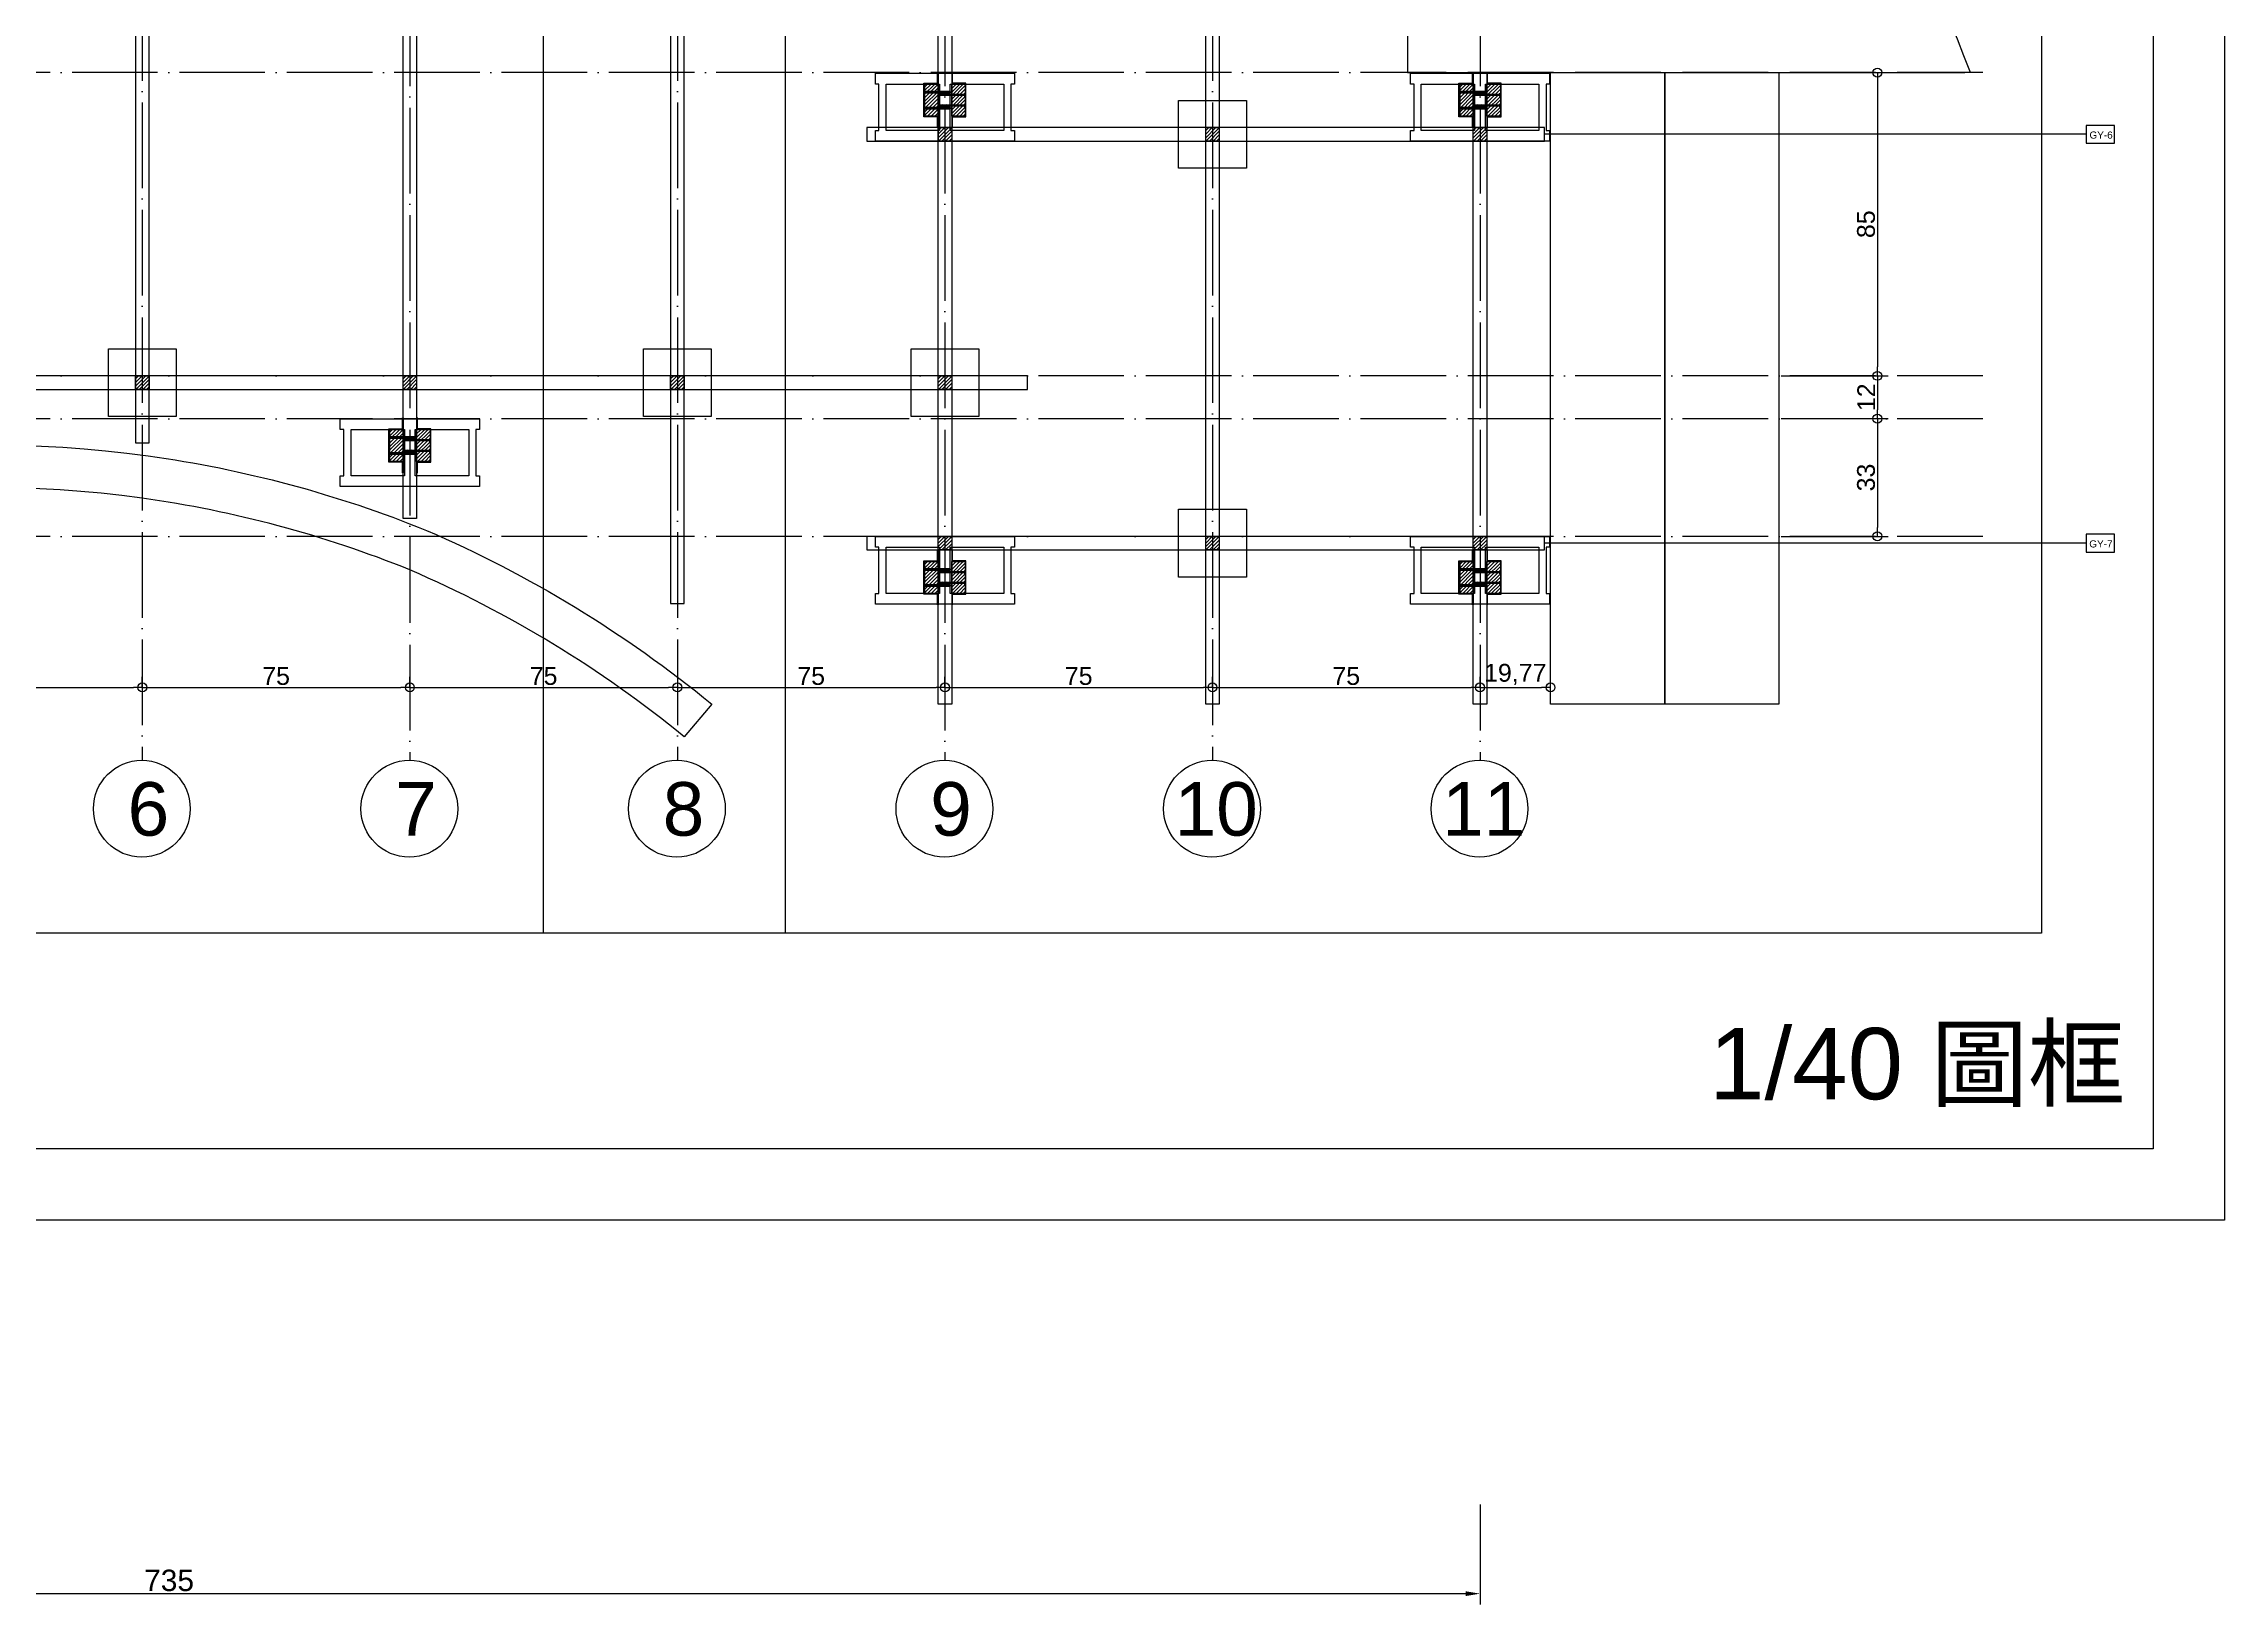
# Model space of a CAD drawing. Header units: millimetres. Extents: x -2666 to 6286, y -11880 to 4849.
# Drawn here: x 2284 to 2895, y 670 to 1107 of the extents above; entities that cross this region are included whole.
import ezdxf

# ---------------------------------------------------------------- set-up
doc = ezdxf.new("R2010")
doc.units = ezdxf.units.MM
doc.linetypes.add('ACAD_ISO04W100', pattern=[30, 24, -3, 0, -3])
for name, color, linetype in [('7.5mm', 1, 'Continuous'), ('dim', 244, 'Continuous'), ('座標', 3, 'Continuous'), ('座標線', 65, 'ACAD_ISO04W100'), ('木料', 2, 'Continuous'), ('榫接', 5, 'Continuous'), ('水泥椅', 5, 'Continuous'), ('磚', 4, 'Continuous'), ('空心磚', 1, 'Continuous'), ('編號標示', 30, 'Continuous'), ('鐵件', 6, 'Continuous'), ('預框', 7, 'Continuous')]:
    doc.layers.add(name, color=color, linetype=linetype)
doc.layers.add('default', color=11, linetype='Continuous', plot=False)
doc.styles.get("Standard").update_dxf_attribs({"font": 'arial.ttf'})
doc.dimstyles.new('ISO-25', dxfattribs={"dimtxt": 5, "dimasz": 2.5, "dimexe": 3, "dimexo": 0.625, "dimtad": 1, "dimtxsty": 'Standard', "dimblk": 'ORIGIN', "dimcen": 2.5, "dimadec": 0, "dimazin": 0, "dimtfac": 1, "dimtmove": 1, "dimatfit": 1, "dimldrblk": 'ORIGIN', "dimfxl": 0, "dimarcsym": 0})
doc.dimstyles.new('複本 短柱', dxfattribs={"dimtxt": 6, "dimasz": 4, "dimexe": 3, "dimexo": 0.625, "dimtad": 1, "dimtxsty": 'Standard', "dimcen": 2.5, "dimadec": 0, "dimazin": 0, "dimtfac": 1, "dimtmove": 1, "dimatfit": 1, "dimldrblk": 'ORIGIN', "dimfxl": 0, "dimarcsym": 0})
pattern_1 = [(45, (0, -0.2), (-0.5, 0.5), [])]
pattern_2 = [(45, (0, 7), (-0.5, 0.5), [])]
pattern_3 = [(45, (0, 3.8), (-0.5, 0.5), [])]

# ---------------------------------------------------------------- blocks, each defined once
blk = doc.blocks.new('7.5')
at = {"layer": '7.5mm'}
for points in [[(0, 0.1), (0.9, 0.1), (0.9, 0), (0, 0), (0, 0.1)], [(0.65, 0), (0.65, -7), (0.45, -7.4), (0.25, -7), (0.25, 0)], [(0.45, 0), (0.45, -7.4)], [(0.65, -1.89), (0.25, -2.41)], [(0.65, -3.28), (0.25, -3.8)], [(0.65, -4.84), (0.25, -5.36)], [(0.65, -5.95), (0.25, -6.47)], [(0.25, -7), (0.65, -7)]]:
    blk.add_lwpolyline(points, dxfattribs=at)
at = {"layer": '7.5mm', "insert": (0.6, -0.3), "char_height": 0.3, "attachment_point": 1, "rotation": 270}
blk.add_mtext_dynamic_manual_height_columns('75mm', width=3.4054, gutter_width=12.5, heights=[0], dxfattribs=at)
blk = doc.blocks.new('_Origin')
at = {"color": 0, "linetype": 'ByBlock', "lineweight": -2}
blk.add_line((0, 0), (-1, 0), dxfattribs=at)
blk.add_circle((0, 0), 0.5, dxfattribs=at)
blk = doc.blocks.new('*D40')
at = {"layer": 'Defpoints', "color": 0}
for p in [(2236.73, 926.56), (2311.73, 926.56), (2311.73, 926.56)]:
    blk.add_point(p, dxfattribs=at)
at = {"layer": 'dim', "color": 0, "lineweight": -2}
for p, q in [((2236.73, 926.56), (2236.73, 929.56)), ((2311.73, 926.56), (2311.73, 929.56)), ((2239.23, 926.56), (2309.23, 926.56))]:
    blk.add_line(p, q, dxfattribs=at)
at = {"layer": 'dim', "color": 0, "lineweight": -2, "xscale": 2.5, "yscale": 2.5, "zscale": 2.5, "rotation": 180}
blk.add_blockref('_Origin', (2236.73, 926.56), dxfattribs=at)
at = {"layer": 'dim', "color": 0, "lineweight": -2, "xscale": 2.5, "yscale": 2.5, "zscale": 2.5}
blk.add_blockref('_Origin', (2311.73, 926.56), dxfattribs=at)
at = {"layer": 'dim', "color": 0, "insert": (2274.23, 929.73), "char_height": 5, "attachment_point": 5}
blk.add_mtext('75', dxfattribs=at)
blk = doc.blocks.new('*D41')
at = {"layer": 'Defpoints', "color": 0}
for p in [(2311.73, 926.56), (2386.73, 926.56), (2386.73, 926.56)]:
    blk.add_point(p, dxfattribs=at)
at = {"layer": 'dim', "color": 0, "lineweight": -2}
for p, q in [((2311.73, 926.56), (2311.73, 929.56)), ((2386.73, 926.56), (2386.73, 929.56)), ((2314.23, 926.56), (2384.23, 926.56))]:
    blk.add_line(p, q, dxfattribs=at)
at = {"layer": 'dim', "color": 0, "lineweight": -2, "xscale": 2.5, "yscale": 2.5, "zscale": 2.5, "rotation": 180}
blk.add_blockref('_Origin', (2311.73, 926.56), dxfattribs=at)
at = {"layer": 'dim', "color": 0, "lineweight": -2, "xscale": 2.5, "yscale": 2.5, "zscale": 2.5}
blk.add_blockref('_Origin', (2386.73, 926.56), dxfattribs=at)
at = {"layer": 'dim', "color": 0, "insert": (2349.23, 929.73), "char_height": 5, "attachment_point": 5}
blk.add_mtext('75', dxfattribs=at)
blk = doc.blocks.new('*D42')
at = {"layer": 'Defpoints', "color": 0}
for p in [(2386.73, 926.56), (2461.73, 926.56), (2461.73, 926.56)]:
    blk.add_point(p, dxfattribs=at)
at = {"layer": 'dim', "color": 0, "lineweight": -2}
for p, q in [((2386.73, 926.56), (2386.73, 923.56)), ((2389.23, 926.56), (2459.23, 926.56)), ((2461.73, 926.56), (2461.73, 923.56))]:
    blk.add_line(p, q, dxfattribs=at)
at = {"layer": 'dim', "color": 0, "lineweight": -2, "xscale": 2.5, "yscale": 2.5, "zscale": 2.5, "rotation": 180}
blk.add_blockref('_Origin', (2386.73, 926.56), dxfattribs=at)
at = {"layer": 'dim', "color": 0, "lineweight": -2, "xscale": 2.5, "yscale": 2.5, "zscale": 2.5}
blk.add_blockref('_Origin', (2461.73, 926.56), dxfattribs=at)
at = {"layer": 'dim', "color": 0, "insert": (2424.23, 929.73), "char_height": 5, "attachment_point": 5}
blk.add_mtext('75', dxfattribs=at)
blk = doc.blocks.new('*D43')
at = {"layer": 'Defpoints', "color": 0}
for p in [(2461.73, 926.56), (2536.73, 926.56), (2536.73, 926.56)]:
    blk.add_point(p, dxfattribs=at)
at = {"layer": 'dim', "color": 0, "lineweight": -2}
for p, q in [((2536.73, 926.56), (2536.73, 929.56)), ((2461.73, 926.56), (2461.73, 923.56)), ((2464.23, 926.56), (2534.23, 926.56))]:
    blk.add_line(p, q, dxfattribs=at)
at = {"layer": 'dim', "color": 0, "lineweight": -2, "xscale": 2.5, "yscale": 2.5, "zscale": 2.5, "rotation": 180}
blk.add_blockref('_Origin', (2461.73, 926.56), dxfattribs=at)
at = {"layer": 'dim', "color": 0, "lineweight": -2, "xscale": 2.5, "yscale": 2.5, "zscale": 2.5}
blk.add_blockref('_Origin', (2536.73, 926.56), dxfattribs=at)
at = {"layer": 'dim', "color": 0, "insert": (2499.23, 929.73), "char_height": 5, "attachment_point": 5}
blk.add_mtext('75', dxfattribs=at)
blk = doc.blocks.new('*D44')
at = {"layer": 'Defpoints', "color": 0}
for p in [(2536.73, 926.56), (2611.73, 926.56), (2611.73, 926.56)]:
    blk.add_point(p, dxfattribs=at)
at = {"layer": 'dim', "color": 0, "lineweight": -2}
for p, q in [((2536.73, 926.56), (2536.73, 929.56)), ((2611.73, 926.56), (2611.73, 929.56)), ((2539.23, 926.56), (2609.23, 926.56))]:
    blk.add_line(p, q, dxfattribs=at)
at = {"layer": 'dim', "color": 0, "lineweight": -2, "xscale": 2.5, "yscale": 2.5, "zscale": 2.5, "rotation": 180}
blk.add_blockref('_Origin', (2536.73, 926.56), dxfattribs=at)
at = {"layer": 'dim', "color": 0, "lineweight": -2, "xscale": 2.5, "yscale": 2.5, "zscale": 2.5}
blk.add_blockref('_Origin', (2611.73, 926.56), dxfattribs=at)
at = {"layer": 'dim', "color": 0, "insert": (2574.23, 929.73), "char_height": 5, "attachment_point": 5}
blk.add_mtext('75', dxfattribs=at)
blk = doc.blocks.new('*D45')
at = {"layer": 'Defpoints', "color": 0}
for p in [(2611.73, 926.56), (2686.73, 926.56), (2686.73, 926.56)]:
    blk.add_point(p, dxfattribs=at)
at = {"layer": 'dim', "color": 0, "lineweight": -2}
for p, q in [((2611.73, 926.56), (2611.73, 929.56)), ((2686.73, 926.56), (2686.73, 929.56)), ((2614.23, 926.56), (2684.23, 926.56))]:
    blk.add_line(p, q, dxfattribs=at)
at = {"layer": 'dim', "color": 0, "lineweight": -2, "xscale": 2.5, "yscale": 2.5, "zscale": 2.5, "rotation": 180}
blk.add_blockref('_Origin', (2611.73, 926.56), dxfattribs=at)
at = {"layer": 'dim', "color": 0, "lineweight": -2, "xscale": 2.5, "yscale": 2.5, "zscale": 2.5}
blk.add_blockref('_Origin', (2686.73, 926.56), dxfattribs=at)
at = {"layer": 'dim', "color": 0, "insert": (2649.23, 929.73), "char_height": 5, "attachment_point": 5}
blk.add_mtext('75', dxfattribs=at)
blk = doc.blocks.new('*D186')
at = {"layer": 'Defpoints', "color": 0}
for p in [(2686.73, 926.56), (2706.5, 926.56), (2706.5, 926.56)]:
    blk.add_point(p, dxfattribs=at)
at = {"layer": 'dim', "color": 0, "lineweight": -2}
for p, q in [((2686.73, 926.56), (2686.73, 929.56)), ((2706.5, 926.56), (2706.5, 929.56)), ((2689.23, 926.56), (2704, 926.56))]:
    blk.add_line(p, q, dxfattribs=at)
at = {"layer": 'dim', "color": 0, "lineweight": -2, "xscale": 2.5, "yscale": 2.5, "zscale": 2.5, "rotation": 180}
blk.add_blockref('_Origin', (2686.73, 926.56), dxfattribs=at)
at = {"layer": 'dim', "color": 0, "lineweight": -2, "xscale": 2.5, "yscale": 2.5, "zscale": 2.5}
blk.add_blockref('_Origin', (2706.5, 926.56), dxfattribs=at)
at = {"layer": 'dim', "color": 0, "insert": (2696.61, 930.19), "char_height": 5, "attachment_point": 5}
blk.add_mtext('19,77', dxfattribs=at)
blk = doc.blocks.new('*D187')
at = {"layer": 'Defpoints', "color": 0}
for p in [(2770.5, 1098.89), (2770.5, 1013.89), (2798.14, 1013.89)]:
    blk.add_point(p, dxfattribs=at)
at = {"layer": 'dim', "color": 0, "lineweight": -2}
for p, q in [((2771.13, 1098.89), (2801.14, 1098.89)), ((2798.14, 1096.39), (2798.14, 1016.39)), ((2771.13, 1013.89), (2801.14, 1013.89))]:
    blk.add_line(p, q, dxfattribs=at)
at = {"layer": 'dim', "color": 0, "lineweight": -2, "xscale": 2.5, "yscale": 2.5, "zscale": 2.5}
for p, rotation in [((2798.14, 1098.89), 90), ((2798.14, 1013.89), 270)]:
    blk.add_blockref('_Origin', p, dxfattribs=dict(at, rotation=rotation))
at = {"layer": 'dim', "color": 0, "insert": (2794.96, 1056.39), "char_height": 5, "attachment_point": 5, "rotation": 90}
blk.add_mtext('85', dxfattribs=at)
blk = doc.blocks.new('*D188')
at = {"layer": 'Defpoints', "color": 0}
for p in [(2770.5, 1001.89), (2770.5, 968.89), (2798.14, 968.89)]:
    blk.add_point(p, dxfattribs=at)
at = {"layer": 'dim', "color": 0, "lineweight": -2}
for p, q in [((2771.13, 1001.89), (2801.14, 1001.89)), ((2798.14, 999.39), (2798.14, 971.39)), ((2771.13, 968.89), (2801.14, 968.89))]:
    blk.add_line(p, q, dxfattribs=at)
at = {"layer": 'dim', "color": 0, "lineweight": -2, "xscale": 2.5, "yscale": 2.5, "zscale": 2.5}
for p, rotation in [((2798.14, 1001.89), 90), ((2798.14, 968.89), 270)]:
    blk.add_blockref('_Origin', p, dxfattribs=dict(at, rotation=rotation))
at = {"layer": 'dim', "color": 0, "insert": (2794.96, 985.39), "char_height": 5, "attachment_point": 5, "rotation": 90}
blk.add_mtext('33', dxfattribs=at)
blk = doc.blocks.new('*D189')
at = {"layer": 'Defpoints', "color": 0}
for p in [(2770.5, 1013.89), (2770.5, 1001.89), (2798.14, 1001.89)]:
    blk.add_point(p, dxfattribs=at)
at = {"layer": 'dim', "color": 0, "lineweight": -2}
for p, q in [((2771.13, 1013.89), (2801.14, 1013.89)), ((2798.14, 1011.39), (2798.14, 1004.39)), ((2771.13, 1001.89), (2801.14, 1001.89))]:
    blk.add_line(p, q, dxfattribs=at)
at = {"layer": 'dim', "color": 0, "lineweight": -2, "xscale": 2.5, "yscale": 2.5, "zscale": 2.5}
for p, rotation in [((2798.14, 1013.89), 90), ((2798.14, 1001.89), 270)]:
    blk.add_blockref('_Origin', p, dxfattribs=dict(at, rotation=rotation))
at = {"layer": 'dim', "color": 0, "insert": (2795, 1007.89), "char_height": 5, "attachment_point": 5, "rotation": 90}
blk.add_mtext('12', dxfattribs=at)
blk = doc.blocks.new('*D969')
at = {"color": 0, "lineweight": -2}
for p, q in [((1951.73, 697.54), (1951.73, 669.54)), ((2686.73, 697.54), (2686.73, 669.54)), ((2682.73, 672.54), (1955.73, 672.54))]:
    blk.add_line(p, q, dxfattribs=at)
at = {"color": 0}
for points in [[(1955.73, 673.21), (1955.73, 671.88), (1951.73, 672.54)], [(2682.73, 673.21), (2682.73, 671.88), (2686.73, 672.54)]]:
    blk.add_solid(points, dxfattribs=at)
at = {"layer": 'Defpoints', "color": 0}
for p in [(1951.73, 1234.07), (2686.73, 921.89), (1951.73, 672.54)]:
    blk.add_point(p, dxfattribs=at)
at = {"color": 0, "insert": (2319.23, 676.23), "char_height": 6, "attachment_point": 5}
blk.add_mtext('735', dxfattribs=at)

msp = doc.modelspace()

# ---------------------------------------------------------------- hatches: boundary and pattern name
at = {"layer": '木料'}
h = msp.add_hatch(dxfattribs=at)
h.set_pattern_fill('JIS_WOOD', color=256, style=0)
h.set_pattern_definition(pattern_3)
h.paths.add_polyline_path([(2534.828, 1095.685), (2531.028, 1095.685), (2531.028, 1086.685), (2534.828, 1086.685)])
h = msp.add_hatch(dxfattribs=at)
h.set_pattern_fill('JIS_WOOD', color=256, style=0)
h.set_pattern_definition(pattern_3)
h.paths.add_polyline_path([(2542.428, 1095.685), (2538.628, 1095.685), (2538.628, 1086.685), (2542.428, 1086.685)])
h = msp.add_hatch(dxfattribs=at)
h.set_pattern_fill('JIS_WOOD', color=256, style=0)
h.set_pattern_definition(pattern_1)
h.paths.add_polyline_path([(2684.828, 1095.685), (2681.028, 1095.685), (2681.028, 1086.685), (2684.828, 1086.685)])
h = msp.add_hatch(dxfattribs=at)
h.set_pattern_fill('JIS_WOOD', color=256, style=0)
h.set_pattern_definition(pattern_1)
h.paths.add_polyline_path([(2692.428, 1095.685), (2688.628, 1095.685), (2688.628, 1086.685), (2692.428, 1086.685)])
h = msp.add_hatch(dxfattribs=at)
h.set_pattern_fill('JIS_WOOD', color=256, style=0)
h.set_pattern_definition(pattern_2)
h.paths.add_polyline_path([(2384.828, 998.885), (2381.028, 998.885), (2381.028, 989.885), (2384.828, 989.885)])
h = msp.add_hatch(dxfattribs=at)
h.set_pattern_fill('JIS_WOOD', color=256, style=0)
h.set_pattern_definition(pattern_2)
h.paths.add_polyline_path([(2392.428, 998.885), (2388.628, 998.885), (2388.628, 989.885), (2392.428, 989.885)])
h = msp.add_hatch(dxfattribs=at)
h.set_pattern_fill('JIS_WOOD', color=256, style=0)
h.paths.add_polyline_path([(2534.828, 961.885), (2531.028, 961.885), (2531.028, 952.885), (2534.828, 952.885)])
h = msp.add_hatch(dxfattribs=at)
h.set_pattern_fill('JIS_WOOD', color=256, style=0)
h.paths.add_polyline_path([(2542.428, 961.885), (2538.628, 961.885), (2538.628, 952.885), (2542.428, 952.885)])
h = msp.add_hatch(dxfattribs=at)
h.set_pattern_fill('JIS_WOOD', color=256, style=0)
h.paths.add_polyline_path([(2684.828, 961.885), (2681.028, 961.885), (2681.028, 952.885), (2684.828, 952.885)])
h = msp.add_hatch(dxfattribs=at)
h.set_pattern_fill('JIS_WOOD', color=256, style=0)
h.paths.add_polyline_path([(2692.428, 961.885), (2688.628, 961.885), (2688.628, 952.885), (2692.428, 952.885)])
at = {"layer": '榫接'}
h = msp.add_hatch(dxfattribs=at)
h.set_pattern_fill('JIS_WOOD', color=256, style=0)
h.set_pattern_definition([(45, (450, -236.2), (-0.5, 0.5), [])])
h.paths.add_polyline_path([(2534.828, 1079.685), (2538.628, 1079.685), (2538.628, 1083.485), (2534.828, 1083.485)])
h = msp.add_hatch(dxfattribs=at)
h.set_pattern_fill('JIS_WOOD', color=256, style=0)
h.set_pattern_definition([(45, (525, -236.2), (-0.5, 0.5), [])])
h.paths.add_polyline_path([(2609.828, 1079.685), (2613.628, 1079.685), (2613.628, 1083.485), (2609.828, 1083.485)])
h = msp.add_hatch(dxfattribs=at)
h.set_pattern_fill('JIS_WOOD', color=256, style=0)
h.set_pattern_definition([(45, (600, -236.2), (-0.5, 0.5), [])])
h.paths.add_polyline_path([(2684.828, 1079.685), (2688.628, 1079.685), (2688.628, 1083.485), (2684.828, 1083.485)])
h = msp.add_hatch(dxfattribs=at)
h.set_pattern_fill('JIS_WOOD', color=256, style=0)
h.set_pattern_definition([(45, (225, -305.8), (-0.5, 0.5), [])])
h.paths.add_polyline_path([(2309.828, 1010.085), (2313.628, 1010.085), (2313.628, 1013.885), (2309.828, 1013.885)])
h = msp.add_hatch(dxfattribs=at)
h.set_pattern_fill('JIS_WOOD', color=256, style=0)
h.set_pattern_definition([(45, (300, -305.8), (-0.5, 0.5), [])])
h.paths.add_polyline_path([(2384.828, 1010.085), (2388.628, 1010.085), (2388.628, 1013.885), (2384.828, 1013.885)])
h = msp.add_hatch(dxfattribs=at)
h.set_pattern_fill('JIS_WOOD', color=256, style=0)
h.set_pattern_definition([(45, (375, -305.8), (-0.5, 0.5), [])])
h.paths.add_polyline_path([(2459.828, 1010.085), (2463.628, 1010.085), (2463.628, 1013.885), (2459.828, 1013.885)])
h = msp.add_hatch(dxfattribs=at)
h.set_pattern_fill('JIS_WOOD', color=256, style=0)
h.set_pattern_definition([(45, (450, -305.8), (-0.5, 0.5), [])])
h.paths.add_polyline_path([(2534.828, 1010.085), (2538.628, 1010.085), (2538.628, 1013.885), (2534.828, 1013.885)])
h = msp.add_hatch(dxfattribs=at)
h.set_pattern_fill('JIS_WOOD', color=256, style=0)
h.set_pattern_definition([(45, (450, -350.8), (-0.5, 0.5), [])])
h.paths.add_polyline_path([(2534.828, 965.085), (2538.628, 965.085), (2538.628, 968.885), (2534.828, 968.885)])
h = msp.add_hatch(dxfattribs=at)
h.set_pattern_fill('JIS_WOOD', color=256, style=0)
h.set_pattern_definition([(45, (525, -350.8), (-0.5, 0.5), [])])
h.paths.add_polyline_path([(2609.828, 965.085), (2613.628, 965.085), (2613.628, 968.885), (2609.828, 968.885)])
h = msp.add_hatch(dxfattribs=at)
h.set_pattern_fill('JIS_WOOD', color=256, style=0)
h.set_pattern_definition([(45, (600, -350.8), (-0.5, 0.5), [])])
h.paths.add_polyline_path([(2684.828, 965.085), (2688.628, 965.085), (2688.628, 968.885), (2684.828, 968.885)])

# ---------------------------------------------------------------- linework, layer by layer
for p, q in [((2534.828, 1083.285), (2534.828, 1079.485)), ((2309.828, 1010.085), (2313.628, 1010.085)), ((2514.828, 968.885), (2514.828, 965.085)), ((2688.628, 968.885), (2688.628, 965.085)), ((2688.628, 921.885), (2684.828, 921.885))]:
    msp.add_line(p, q)
at = {"layer": 'default'}
for points in [[(2895.403, 1617.239), (2895.403, 777.239), (1707.403, 777.239), (1707.403, 1617.239)], [(2875.403, 1597.239), (2875.403, 797.239), (1727.403, 797.239), (1727.403, 1597.239)], [(2071.955, 1451.687), (2491.955, 1451.687), (2491.955, 857.687), (2071.955, 857.687)], [(2424.173, 1451.687), (2844.173, 1451.687), (2844.173, 857.687), (2424.173, 857.687)]]:
    msp.add_lwpolyline(points, close=True, dxfattribs=at)
at = {"layer": '座標'}
for centre in [(2311.588, 892.554), (2386.588, 892.554), (2461.588, 892.554), (2536.588, 892.554), (2611.588, 892.554), (2686.588, 892.554)]:
    msp.add_circle(centre, 13.568, dxfattribs=at)
at = {"layer": '座標線'}
for points in [[(2386.728, 1510.43), (2386.728, 906.122)], [(2536.728, 1510.43), (2536.728, 906.122)], [(2686.728, 1510.43), (2686.728, 906.122)], [(2311.728, 1451.687), (2311.728, 906.122)], [(2461.728, 1451.687), (2461.728, 906.122)], [(2611.728, 1451.687), (2611.728, 906.122)], [(2827.717, 1098.885), (1802.123, 1098.885)], [(2827.717, 1013.885), (1765.913, 1013.885)], [(2827.717, 1001.885), (1802.123, 1001.885)], [(2827.717, 968.885), (1802.123, 968.885)]]:
    msp.add_lwpolyline(points, dxfattribs=at)
at = {"layer": '木料'}
for points in [[(2309.828, 995.085), (2313.628, 995.085), (2313.628, 1375.085), (2309.828, 1375.085), (2309.828, 995.085)], [(2384.828, 1368.885), (2388.628, 1368.885), (2388.628, 973.885), (2384.828, 973.885), (2384.828, 1368.885)], [(2609.828, 1291.885), (2613.628, 1291.885), (2613.628, 921.885), (2609.828, 921.885), (2609.828, 1291.885)]]:
    msp.add_lwpolyline(points, dxfattribs=at)
for points in [[(2459.828, 1345.085), (2459.828, 950.085), (2463.628, 950.085), (2463.628, 1345.085)], [(2531.028, 1095.685), (2534.828, 1095.685), (2534.828, 1086.685), (2531.028, 1086.685)], [(2538.628, 1095.685), (2542.428, 1095.685), (2542.428, 1086.685), (2538.628, 1086.685)], [(2681.028, 1095.685), (2684.828, 1095.685), (2684.828, 1086.685), (2681.028, 1086.685)], [(2688.628, 1095.685), (2692.428, 1095.685), (2692.428, 1086.685), (2688.628, 1086.685)], [(2381.028, 998.885), (2384.828, 998.885), (2384.828, 989.885), (2381.028, 989.885)], [(2388.628, 998.885), (2392.428, 998.885), (2392.428, 989.885), (2388.628, 989.885)], [(2531.028, 961.885), (2534.828, 961.885), (2534.828, 952.885), (2531.028, 952.885)], [(2538.628, 961.885), (2542.428, 961.885), (2542.428, 952.885), (2538.628, 952.885)], [(2681.028, 961.885), (2684.828, 961.885), (2684.828, 952.885), (2681.028, 952.885)], [(2688.628, 961.885), (2692.428, 961.885), (2692.428, 952.885), (2688.628, 952.885)]]:
    msp.add_lwpolyline(points, close=True, dxfattribs=at)
at = {"layer": '榫接'}
for points in [[(2534.828, 1083.485), (2538.628, 1083.485), (2538.628, 1079.685), (2534.828, 1079.685)], [(2609.828, 1083.485), (2613.628, 1083.485), (2613.628, 1079.685), (2609.828, 1079.685)], [(2684.828, 1083.485), (2688.628, 1083.485), (2688.628, 1079.685), (2684.828, 1079.685)], [(2309.828, 1013.885), (2313.628, 1013.885), (2313.628, 1010.085), (2309.828, 1010.085)], [(2384.828, 1013.885), (2388.628, 1013.885), (2388.628, 1010.085), (2384.828, 1010.085)], [(2459.828, 1013.885), (2463.628, 1013.885), (2463.628, 1010.085), (2459.828, 1010.085)], [(2534.828, 1013.885), (2538.628, 1013.885), (2538.628, 1010.085), (2534.828, 1010.085)], [(2534.828, 968.885), (2538.628, 968.885), (2538.628, 965.085), (2534.828, 965.085)], [(2609.828, 968.885), (2613.628, 968.885), (2613.628, 965.085), (2609.828, 965.085)], [(2684.828, 968.885), (2688.628, 968.885), (2688.628, 965.085), (2684.828, 965.085)]]:
    msp.add_lwpolyline(points, close=True, dxfattribs=at)
at = {"layer": '水泥椅'}
for points in [[(2824.206, 1098.885, 0.0862713), (2742.944, 1236.342, 0.0487155), (2717.093, 1264.623, 0.0494724), (2643.997, 1325.303, 0.0382301), (2585.709, 1358.775, 0.0062067), (2552.847, 1373.211, 0.0055387), (2515.868, 1386.177, -0.0042107), (2473.439, 1397.453, 0.0139969), (2435.323, 1406.886, 0.0139229), (2393.558, 1414.683, 0.0296597), (2307.353, 1422.96, 0.0269846), (2232.766, 1419.976, 0.01736)], [(2236.728, 1376.154, -0.0268585), (2306.245, 1378.971, -0.0294659), (2386.728, 1371.216, -0.013893), (2425.999, 1363.885, -0.0139983), (2461.728, 1355.04, 0.0040589), (2503.314, 1343.974, -0.0051326), (2536.728, 1332.253, -0.0059242), (2567.135, 1318.885, -0.0380289), (2619.303, 1288.885, -0.0502902), (2686.728, 1232.749, -0.0529291), (2708.529, 1208.885, -0.0673389), (2770.087, 1113.885), (2666.368, 1113.885), (2666.368, 1098.885), (2822.675, 1098.885)], [(2463.634, 912.71, 0.0694766), (2386.728, 959.508, 0.0618398), (2311.728, 979.58, 0.1601171), (2133.561, 947.766), (2128.193, 958.503, -0.1597981), (2313.395, 991.464, -0.061932), (2391.362, 970.578, -0.0697125), (2471.369, 921.886), (2463.634, 912.71)]]:
    msp.add_lwpolyline(points, format="xyb", dxfattribs=at)
for points in [[(2738.502, 1098.885), (2738.502, 921.885), (2706.502, 921.885), (2706.502, 1098.885)], [(2770.502, 1098.885), (2770.502, 921.885), (2738.502, 921.885), (2738.502, 1098.885)]]:
    msp.add_lwpolyline(points, close=True, dxfattribs=at)
at = {"layer": '磚'}
for points in [[(2602.228, 1091.085), (2621.228, 1091.085), (2621.228, 1072.085), (2602.228, 1072.085)], [(2302.223, 1021.485), (2321.223, 1021.485), (2321.223, 1002.485), (2302.223, 1002.485)], [(2452.223, 1021.485), (2471.223, 1021.485), (2471.223, 1002.485), (2452.223, 1002.485)], [(2527.228, 1021.485), (2546.228, 1021.485), (2546.228, 1002.485), (2527.228, 1002.485)], [(2602.228, 976.485), (2621.228, 976.485), (2621.228, 957.485), (2602.228, 957.485)]]:
    msp.add_lwpolyline(points, close=True, dxfattribs=at)
at = {"layer": '空心磚'}
for points in [[(2517.228, 1098.685), (2556.228, 1098.685), (2556.228, 1095.685), (2555.228, 1095.685), (2555.228, 1082.685), (2556.228, 1082.685), (2556.228, 1079.685), (2517.228, 1079.685), (2517.228, 1082.685), (2518.228, 1082.685), (2518.228, 1095.685), (2517.228, 1095.685)], [(2520.228, 1095.685), (2535.228, 1095.685), (2535.228, 1082.685), (2520.228, 1082.685)], [(2538.228, 1095.685), (2553.228, 1095.685), (2553.228, 1082.685), (2538.228, 1082.685)], [(2667.228, 1098.685), (2706.228, 1098.685), (2706.228, 1095.685), (2705.228, 1095.685), (2705.228, 1082.685), (2706.228, 1082.685), (2706.228, 1079.685), (2667.228, 1079.685), (2667.228, 1082.685), (2668.228, 1082.685), (2668.228, 1095.685), (2667.228, 1095.685)], [(2670.228, 1095.685), (2685.228, 1095.685), (2685.228, 1082.685), (2670.228, 1082.685)], [(2688.228, 1095.685), (2703.228, 1095.685), (2703.228, 1082.685), (2688.228, 1082.685)], [(2367.228, 1001.885), (2406.228, 1001.885), (2406.228, 998.885), (2405.228, 998.885), (2405.228, 985.885), (2406.228, 985.885), (2406.228, 982.885), (2367.228, 982.885), (2367.228, 985.885), (2368.228, 985.885), (2368.228, 998.885), (2367.228, 998.885)], [(2370.228, 998.885), (2385.228, 998.885), (2385.228, 985.885), (2370.228, 985.885)], [(2388.228, 998.885), (2403.228, 998.885), (2403.228, 985.885), (2388.228, 985.885)], [(2517.228, 968.885), (2556.228, 968.885), (2556.228, 965.885), (2555.228, 965.885), (2555.228, 952.885), (2556.228, 952.885), (2556.228, 949.885), (2517.228, 949.885), (2517.228, 952.885), (2518.228, 952.885), (2518.228, 965.885), (2517.228, 965.885)], [(2667.228, 968.885), (2706.228, 968.885), (2706.228, 965.885), (2705.228, 965.885), (2705.228, 952.885), (2706.228, 952.885), (2706.228, 949.885), (2667.228, 949.885), (2667.228, 952.885), (2668.228, 952.885), (2668.228, 965.885), (2667.228, 965.885)], [(2520.228, 965.885), (2535.228, 965.885), (2535.228, 952.885), (2520.228, 952.885)], [(2538.228, 965.885), (2553.228, 965.885), (2553.228, 952.885), (2538.228, 952.885)], [(2670.228, 965.885), (2685.228, 965.885), (2685.228, 952.885), (2670.228, 952.885)], [(2688.228, 965.885), (2703.228, 965.885), (2703.228, 952.885), (2688.228, 952.885)]]:
    msp.add_lwpolyline(points, close=True, dxfattribs=at)
at = {"layer": '編號標示'}
for p, q in [((2856.625, 1081.585), (2704.828, 1081.585)), ((2856.625, 966.985), (2704.828, 966.985))]:
    msp.add_line(p, q, dxfattribs=at)
for points in [[(2864.625, 1079.085), (2864.625, 1084.085), (2856.625, 1084.085), (2856.625, 1079.085)], [(2864.625, 964.485), (2864.625, 969.485), (2856.625, 969.485), (2856.625, 964.485)]]:
    msp.add_lwpolyline(points, close=True, dxfattribs=at)
at = {"layer": '鐵件'}
for points in [[(2534.628, 1095.885), (2534.628, 1098.885), (2534.828, 1098.885), (2534.828, 1095.685), (2531.028, 1095.685), (2531.028, 1086.685), (2534.828, 1086.685), (2534.828, 1083.485), (2534.828, 1083.485), (2534.628, 1083.485), (2534.628, 1086.485), (2530.828, 1086.485), (2530.828, 1095.885)], [(2538.828, 1095.885), (2538.828, 1098.885), (2538.628, 1098.885), (2538.628, 1095.685), (2542.428, 1095.685), (2542.428, 1086.685), (2538.628, 1086.685), (2538.628, 1083.485), (2538.628, 1083.485), (2538.828, 1083.485), (2538.828, 1086.485), (2542.628, 1086.485), (2542.628, 1095.885)], [(2684.628, 1095.885), (2684.628, 1098.885), (2684.828, 1098.885), (2684.828, 1095.685), (2681.028, 1095.685), (2681.028, 1086.685), (2684.828, 1086.685), (2684.828, 1083.485), (2684.828, 1083.485), (2684.628, 1083.485), (2684.628, 1086.485), (2680.828, 1086.485), (2680.828, 1095.885)], [(2688.828, 1095.885), (2688.828, 1098.885), (2688.628, 1098.885), (2688.628, 1095.685), (2692.428, 1095.685), (2692.428, 1086.685), (2688.628, 1086.685), (2688.628, 1083.485), (2688.628, 1083.485), (2688.828, 1083.485), (2688.828, 1086.485), (2692.628, 1086.485), (2692.628, 1095.885)], [(2384.628, 999.085), (2384.628, 1002.085), (2384.828, 1002.085), (2384.828, 998.885), (2381.028, 998.885), (2381.028, 989.885), (2384.828, 989.885), (2384.828, 986.685), (2384.828, 986.685), (2384.628, 986.685), (2384.628, 989.685), (2380.828, 989.685), (2380.828, 999.085)], [(2388.828, 999.085), (2388.828, 1002.085), (2388.628, 1002.085), (2388.628, 998.885), (2392.428, 998.885), (2392.428, 989.885), (2388.628, 989.885), (2388.628, 986.685), (2388.628, 986.685), (2388.828, 986.685), (2388.828, 989.685), (2392.628, 989.685), (2392.628, 999.085)], [(2534.628, 962.085), (2534.628, 965.085), (2534.828, 965.085), (2534.828, 961.885), (2531.028, 961.885), (2531.028, 952.885), (2534.828, 952.885), (2534.828, 949.685), (2534.828, 949.685), (2534.628, 949.685), (2534.628, 952.685), (2530.828, 952.685), (2530.828, 962.085)], [(2538.828, 962.085), (2538.828, 965.085), (2538.628, 965.085), (2538.628, 961.885), (2542.428, 961.885), (2542.428, 952.885), (2538.628, 952.885), (2538.628, 949.685), (2538.628, 949.685), (2538.828, 949.685), (2538.828, 952.685), (2542.628, 952.685), (2542.628, 962.085)], [(2684.628, 962.085), (2684.628, 965.085), (2684.828, 965.085), (2684.828, 961.885), (2681.028, 961.885), (2681.028, 952.885), (2684.828, 952.885), (2684.828, 949.685), (2684.828, 949.685), (2684.628, 949.685), (2684.628, 952.685), (2680.828, 952.685), (2680.828, 962.085)], [(2688.828, 962.085), (2688.828, 965.085), (2688.628, 965.085), (2688.628, 961.885), (2692.428, 961.885), (2692.428, 952.885), (2688.628, 952.885), (2688.628, 949.685), (2688.628, 949.685), (2688.828, 949.685), (2688.828, 952.685), (2692.628, 952.685), (2692.628, 962.085)]]:
    msp.add_lwpolyline(points, close=True, dxfattribs=at)
at = {"layer": '預框'}
for points in [[(2534.828, 1324.885), (2538.628, 1324.885), (2538.628, 921.885), (2534.828, 921.885), (2534.828, 1324.885)], [(2688.628, 1098.885), (2688.628, 921.885), (2684.828, 921.885), (2684.828, 1098.885), (2688.628, 1098.885)], [(2074.828, 1010.085), (2559.828, 1010.085), (2559.828, 1013.885), (2074.828, 1013.885), (2074.828, 1010.085)]]:
    msp.add_lwpolyline(points, dxfattribs=at)
for points in [[(2704.828, 1083.485), (2514.828, 1083.485), (2514.828, 1079.685), (2704.828, 1079.685)], [(2704.828, 968.885), (2514.828, 968.885), (2514.828, 965.085), (2704.828, 965.085)]]:
    msp.add_lwpolyline(points, close=True, dxfattribs=at)

# ---------------------------------------------------------------- block references
at = {"xscale": -1, "rotation": 90}
for p in [(2531.128, 1093.885), (2531.128, 1089.385), (2681.128, 1093.885), (2681.128, 1089.385), (2381.128, 997.085), (2381.128, 992.585), (2531.128, 960.085), (2681.128, 960.085), (2531.128, 955.585), (2681.128, 955.585)]:
    msp.add_blockref('7.5', p, dxfattribs=at)
at = {"rotation": 270}
for p in [(2542.328, 1093.135), (2542.328, 1090.135), (2692.328, 1093.135), (2692.328, 1090.135), (2392.328, 996.335), (2392.328, 993.335), (2542.328, 959.335), (2542.328, 956.335), (2692.328, 959.335), (2692.328, 956.335)]:
    msp.add_blockref('7.5', p, dxfattribs=at)

# ---------------------------------------------------------------- texts
at = {"insert": (2750.947, 831.119), "char_height": 20, "attachment_point": 1}
msp.add_mtext_dynamic_manual_height_columns('1/40 {\\fPMingLiU|b0|i0|c136|p18;圖框}', width=430.53379, gutter_width=12.5, heights=[0], dxfattribs=at)
at = {"layer": '座標', "char_height": 15, "attachment_point": 1}
for s, insert in [('6', (2307.606, 900.009)), ('7', (2382.606, 900.009)), ('8', (2457.606, 900.009)), ('9', (2532.606, 900.009)), ('10', (2601.121, 900.009)), ('11', (2676.121, 900.009))]:
    msp.add_mtext_dynamic_manual_height_columns(s, width=22.24738, gutter_width=12.5, heights=[0], dxfattribs=dict(at, insert=insert))
at = {"layer": '編號標示'}
for s, p in [('GY-6', (2857.578, 1080.388)), ('GY-7', (2857.527, 965.788))]:
    msp.add_text(s, height=2, dxfattribs=at).set_placement(p)

# ---------------------------------------------------------------- dimensions: what is measured, and where the dimension line sits
dim = msp.add_linear_dim(base=(1951.728, 672.542), p1=(2686.728, 921.885), p2=(1951.728, 1234.071), dimstyle='複本 短柱', override={"dimfxl": 25})
dim.commit()
dim.dimension.update_dxf_attribs({"geometry": '*D969', "text_midpoint": (2319.228, 676.232)})
at = {"layer": 'dim'}
for base, p1, p2, picture, middle in [((2798.136, 1013.885), (2770.502, 1098.885), (2770.502, 1013.885), '*D187', (2794.958, 1056.385)), ((2798.136, 1001.885), (2770.502, 1013.885), (2770.502, 1001.885), '*D189', (2795.001, 1007.885)), ((2798.136, 968.885), (2770.502, 1001.885), (2770.502, 968.885), '*D188', (2794.957, 985.385))]:
    dim = msp.add_linear_dim(base=base, p1=p1, p2=p2, angle=90, dimstyle='ISO-25', dxfattribs=at)
    dim.commit()
    dim.dimension.update_dxf_attribs({"geometry": picture, "text_midpoint": middle})
for base, p1, p2, picture, middle in [((2311.728, 926.558), (2236.728, 926.558), (2311.728, 926.558), '*D40', (2274.228, 929.725)), ((2386.728, 926.558), (2311.728, 926.558), (2386.728, 926.558), '*D41', (2349.228, 929.725)), ((2461.728, 926.558), (2386.728, 926.558), (2461.728, 926.558), '*D42', (2424.228, 929.725)), ((2536.728, 926.558), (2461.728, 926.558), (2536.728, 926.558), '*D43', (2499.228, 929.725)), ((2611.728, 926.558), (2536.728, 926.558), (2611.728, 926.558), '*D44', (2574.228, 929.725)), ((2686.728, 926.558), (2611.728, 926.558), (2686.728, 926.558), '*D45', (2649.228, 929.725)), ((2706.502, 926.558), (2686.728, 926.558), (2706.502, 926.558), '*D186', (2696.615, 930.188))]:
    dim = msp.add_linear_dim(base=base, p1=p1, p2=p2, dimstyle='ISO-25', dxfattribs=at)
    dim.commit()
    dim.dimension.update_dxf_attribs({"geometry": picture, "text_midpoint": middle})

doc.saveas('drawing.dxf')
